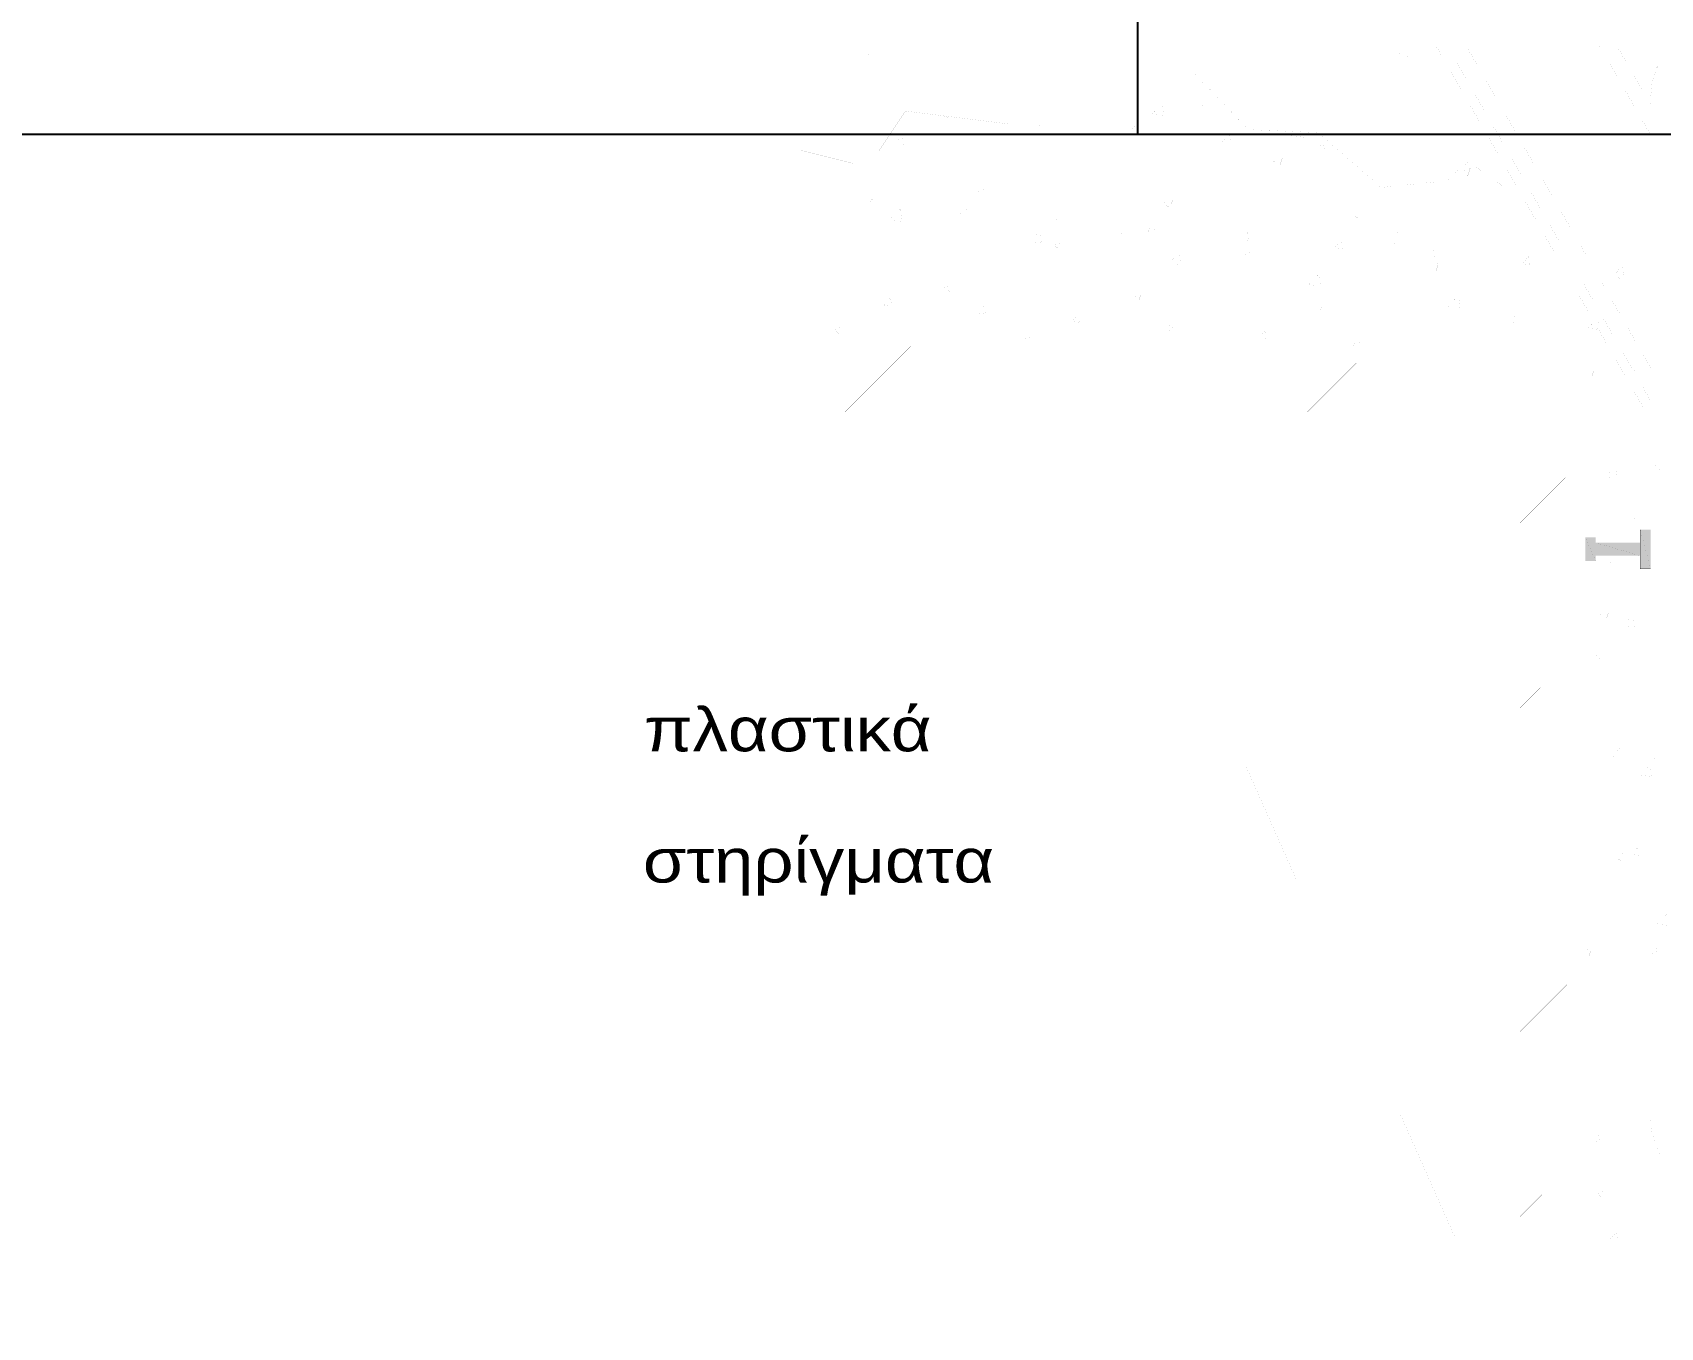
# Model space of a CAD drawing. Header units: millimetres. Extents: x -2171 to 1563, y -1758 to -1505.
# Drawn here: x 1354.48 to 1359.148, y -1608.856 to -1605.143 of the extents above; entities that cross this region are included whole.
import ezdxf

# ---------------------------------------------------------------- set-up
doc = ezdxf.new("R2010")
doc.units = ezdxf.units.MM
doc.linetypes.add('DOT', pattern=[0.025, 0, -0.025])
doc.layers.add('Tablet', color=7, linetype='Continuous', true_color=0x0180ff)
doc.styles.add('S2Arl419_b_1151_161', font='arial.ttf', dxfattribs={"width": 1.15091, "height": 0.041893})

msp = doc.modelspace()

# ---------------------------------------------------------------- hatches: boundary and pattern name
at = {"layer": 'Tablet'}
for points in [[(1358.9622, -1606.6585), (1358.9322, -1606.591), (1358.9322, -1606.6585)], [(1358.9622, -1606.591), (1358.9322, -1606.591), (1358.9622, -1606.6585)], [(1359.0897, -1606.6435), (1358.9622, -1606.606), (1358.9622, -1606.6435)], [(1359.0897, -1606.606), (1358.9622, -1606.606), (1359.0897, -1606.6435)], [(1359.1197, -1606.681), (1359.0897, -1606.5685), (1359.0897, -1606.681)], [(1359.1197, -1606.5685), (1359.0897, -1606.5685), (1359.1197, -1606.681)]]:
    msp.add_hatch(color=1, dxfattribs=at).paths.add_polyline_path(points)

# ---------------------------------------------------------------- linework, layer by layer
at = {"color": 3}
for p, q in [((1357.6494, -1605.4347), (1357.6494, -1591.656)), ((1340.2843, -1605.4347), (1374.2145, -1605.4347))]:
    msp.add_line(p, q, dxfattribs=at)
at = {"layer": 'Tablet', "color": 150, "linetype": 'DOT'}
msp.add_lwpolyline([(1356.6822, -1606.456, 0.000075, 0.000075, 0), (1356.6822, -1604.6935, 0.000075, 0.000075, 0)], format="xyseb", dxfattribs=at)
at = {"layer": 'Tablet', "color": 1}
for points in [[(1359.177, -1605.181, 0.00006, 0.00006, 0), (1356.6822, -1605.181, 0.00006, 0.00006, 0), (1356.6822, -1605.106, 0.00006, 0.00006, 0), (1359.3447, -1605.106, 0.00006, 0.00006, 0)], [(1356.6822, -1606.231, 0.00006, 0.00006, 0), (1358.9322, -1606.231, 0.00006, 0.00006, 0), (1358.9322, -1606.0435, 0.00006, 0.00006, 0), (1356.6822, -1606.0435, 0.00006, 0.00006, 0)], [(1358.7447, -1608.6685, 0.00006, 0.00006, 0), (1358.7447, -1606.231, 0.00006, 0.00006, 0), (1358.9322, -1606.231, 0.00006, 0.00006, 0), (1358.9322, -1608.6685, 0.00006, 0.00006, 0)], [(1358.9622, -1606.6585, 0.000075, 0.000075, 0), (1358.9322, -1606.591, 0.000075, 0.000075, 0), (1358.9322, -1606.6585, 0.000075, 0.000075, 0)], [(1359.0897, -1606.6435, 0.000075, 0.000075, 0), (1358.9622, -1606.606, 0.000075, 0.000075, 0), (1358.9622, -1606.6435, 0.000075, 0.000075, 0)], [(1359.1197, -1606.681, 0.000075, 0.000075, 0), (1359.0897, -1606.5685, 0.000075, 0.000075, 0), (1359.0897, -1606.681, 0.000075, 0.000075, 0)], [(1358.7447, -1608.6685, 0.00006, 0.00006, 0), (1358.7447, -1608.856, 0.00006, 0.00006, 0), (1360.9947, -1608.856, 0.00006, 0.00006, 0), (1360.9947, -1608.6685, 0.00006, 0.00006, 0)]]:
    msp.add_lwpolyline(points, format="xyseb", close=True, dxfattribs=at)
at = {"layer": 'Tablet', "color": 7}
for points in [[(1356.8443, -1605.2255, 0.0000045, 0.0000045, 0), (1356.8448, -1605.2211, 0.0000045, 0.0000045, 0), (1356.846, -1605.2168, 0.0000045, 0.0000045, 0), (1356.8481, -1605.213, 0.0000045, 0.0000045, 0), (1356.8509, -1605.2095, 0.0000045, 0.0000045, 0), (1356.8543, -1605.2067, 0.0000045, 0.0000045, 0), (1356.8582, -1605.2047, 0.0000045, 0.0000045, 0), (1356.8624, -1605.2034, 0.0000045, 0.0000045, 0), (1356.8668, -1605.203, 0.0000045, 0.0000045, 0), (1356.8712, -1605.2034, 0.0000045, 0.0000045, 0), (1356.8754, -1605.2047, 0.0000045, 0.0000045, 0), (1356.8793, -1605.2067, 0.0000045, 0.0000045, 0), (1356.8827, -1605.2095, 0.0000045, 0.0000045, 0), (1356.8855, -1605.213, 0.0000045, 0.0000045, 0), (1356.8876, -1605.2168, 0.0000045, 0.0000045, 0), (1356.8889, -1605.2211, 0.0000045, 0.0000045, 0), (1356.8893, -1605.2255, 0.0000045, 0.0000045, 0), (1356.8889, -1605.2298, 0.0000045, 0.0000045, 0), (1356.8876, -1605.2341, 0.0000045, 0.0000045, 0), (1356.8855, -1605.238, 0.0000045, 0.0000045, 0), (1356.8827, -1605.2414, 0.0000045, 0.0000045, 0), (1356.8793, -1605.2442, 0.0000045, 0.0000045, 0), (1356.8754, -1605.2462, 0.0000045, 0.0000045, 0), (1356.8712, -1605.2475, 0.0000045, 0.0000045, 0), (1356.8668, -1605.248, 0.0000045, 0.0000045, 0), (1356.8624, -1605.2475, 0.0000045, 0.0000045, 0), (1356.8582, -1605.2462, 0.0000045, 0.0000045, 0), (1356.8543, -1605.2442, 0.0000045, 0.0000045, 0), (1356.8509, -1605.2414, 0.0000045, 0.0000045, 0), (1356.8481, -1605.238, 0.0000045, 0.0000045, 0), (1356.846, -1605.2341, 0.0000045, 0.0000045, 0), (1356.8448, -1605.2298, 0.0000045, 0.0000045, 0), (1356.8443, -1605.2255, 0.0000045, 0.0000045, 0)], [(1357.5943, -1605.2255, 0.0000045, 0.0000045, 0), (1357.5948, -1605.2211, 0.0000045, 0.0000045, 0), (1357.596, -1605.2168, 0.0000045, 0.0000045, 0), (1357.5981, -1605.213, 0.0000045, 0.0000045, 0), (1357.6009, -1605.2095, 0.0000045, 0.0000045, 0), (1357.6043, -1605.2067, 0.0000045, 0.0000045, 0), (1357.6082, -1605.2047, 0.0000045, 0.0000045, 0), (1357.6124, -1605.2034, 0.0000045, 0.0000045, 0), (1357.6168, -1605.203, 0.0000045, 0.0000045, 0), (1357.6212, -1605.2034, 0.0000045, 0.0000045, 0), (1357.6254, -1605.2047, 0.0000045, 0.0000045, 0), (1357.6293, -1605.2067, 0.0000045, 0.0000045, 0), (1357.6327, -1605.2095, 0.0000045, 0.0000045, 0), (1357.6355, -1605.213, 0.0000045, 0.0000045, 0), (1357.6376, -1605.2168, 0.0000045, 0.0000045, 0), (1357.6389, -1605.2211, 0.0000045, 0.0000045, 0), (1357.6393, -1605.2255, 0.0000045, 0.0000045, 0), (1357.6389, -1605.2298, 0.0000045, 0.0000045, 0), (1357.6376, -1605.2341, 0.0000045, 0.0000045, 0), (1357.6355, -1605.238, 0.0000045, 0.0000045, 0), (1357.6327, -1605.2414, 0.0000045, 0.0000045, 0), (1357.6293, -1605.2442, 0.0000045, 0.0000045, 0), (1357.6254, -1605.2462, 0.0000045, 0.0000045, 0), (1357.6212, -1605.2475, 0.0000045, 0.0000045, 0), (1357.6168, -1605.248, 0.0000045, 0.0000045, 0), (1357.6124, -1605.2475, 0.0000045, 0.0000045, 0), (1357.6082, -1605.2462, 0.0000045, 0.0000045, 0), (1357.6043, -1605.2442, 0.0000045, 0.0000045, 0), (1357.6009, -1605.2414, 0.0000045, 0.0000045, 0), (1357.5981, -1605.238, 0.0000045, 0.0000045, 0), (1357.596, -1605.2341, 0.0000045, 0.0000045, 0), (1357.5948, -1605.2298, 0.0000045, 0.0000045, 0), (1357.5943, -1605.2255, 0.0000045, 0.0000045, 0)], [(1358.3818, -1605.2255, 0.0000045, 0.0000045, 0), (1358.3823, -1605.2211, 0.0000045, 0.0000045, 0), (1358.3835, -1605.2168, 0.0000045, 0.0000045, 0), (1358.3856, -1605.213, 0.0000045, 0.0000045, 0), (1358.3884, -1605.2095, 0.0000045, 0.0000045, 0), (1358.3918, -1605.2067, 0.0000045, 0.0000045, 0), (1358.3957, -1605.2047, 0.0000045, 0.0000045, 0), (1358.3999, -1605.2034, 0.0000045, 0.0000045, 0), (1358.4043, -1605.203, 0.0000045, 0.0000045, 0), (1358.4087, -1605.2034, 0.0000045, 0.0000045, 0), (1358.4129, -1605.2047, 0.0000045, 0.0000045, 0), (1358.4168, -1605.2067, 0.0000045, 0.0000045, 0), (1358.4202, -1605.2095, 0.0000045, 0.0000045, 0), (1358.423, -1605.213, 0.0000045, 0.0000045, 0), (1358.4251, -1605.2168, 0.0000045, 0.0000045, 0), (1358.4264, -1605.2211, 0.0000045, 0.0000045, 0), (1358.4268, -1605.2255, 0.0000045, 0.0000045, 0), (1358.4264, -1605.2298, 0.0000045, 0.0000045, 0), (1358.4251, -1605.2341, 0.0000045, 0.0000045, 0), (1358.423, -1605.238, 0.0000045, 0.0000045, 0), (1358.4202, -1605.2414, 0.0000045, 0.0000045, 0), (1358.4168, -1605.2442, 0.0000045, 0.0000045, 0), (1358.4129, -1605.2462, 0.0000045, 0.0000045, 0), (1358.4087, -1605.2475, 0.0000045, 0.0000045, 0), (1358.4043, -1605.248, 0.0000045, 0.0000045, 0), (1358.3999, -1605.2475, 0.0000045, 0.0000045, 0), (1358.3957, -1605.2462, 0.0000045, 0.0000045, 0), (1358.3918, -1605.2442, 0.0000045, 0.0000045, 0), (1358.3884, -1605.2414, 0.0000045, 0.0000045, 0), (1358.3856, -1605.238, 0.0000045, 0.0000045, 0), (1358.3835, -1605.2341, 0.0000045, 0.0000045, 0), (1358.3823, -1605.2298, 0.0000045, 0.0000045, 0), (1358.3818, -1605.2255, 0.0000045, 0.0000045, 0)], [(1356.8443, -1605.7365, 0.0000045, 0.0000045, 0), (1356.8448, -1605.7409, 0.0000045, 0.0000045, 0), (1356.846, -1605.7451, 0.0000045, 0.0000045, 0), (1356.8481, -1605.749, 0.0000045, 0.0000045, 0), (1356.8509, -1605.7524, 0.0000045, 0.0000045, 0), (1356.8543, -1605.7552, 0.0000045, 0.0000045, 0), (1356.8582, -1605.7573, 0.0000045, 0.0000045, 0), (1356.8624, -1605.7586, 0.0000045, 0.0000045, 0), (1356.8668, -1605.759, 0.0000045, 0.0000045, 0), (1356.8712, -1605.7586, 0.0000045, 0.0000045, 0), (1356.8754, -1605.7573, 0.0000045, 0.0000045, 0), (1356.8793, -1605.7552, 0.0000045, 0.0000045, 0), (1356.8827, -1605.7524, 0.0000045, 0.0000045, 0), (1356.8855, -1605.749, 0.0000045, 0.0000045, 0), (1356.8876, -1605.7451, 0.0000045, 0.0000045, 0), (1356.8889, -1605.7409, 0.0000045, 0.0000045, 0), (1356.8893, -1605.7365, 0.0000045, 0.0000045, 0), (1356.8889, -1605.7321, 0.0000045, 0.0000045, 0), (1356.8876, -1605.7279, 0.0000045, 0.0000045, 0), (1356.8855, -1605.724, 0.0000045, 0.0000045, 0), (1356.8827, -1605.7206, 0.0000045, 0.0000045, 0), (1356.8793, -1605.7178, 0.0000045, 0.0000045, 0), (1356.8754, -1605.7157, 0.0000045, 0.0000045, 0), (1356.8712, -1605.7145, 0.0000045, 0.0000045, 0), (1356.8668, -1605.714, 0.0000045, 0.0000045, 0), (1356.8624, -1605.7145, 0.0000045, 0.0000045, 0), (1356.8582, -1605.7157, 0.0000045, 0.0000045, 0), (1356.8543, -1605.7178, 0.0000045, 0.0000045, 0), (1356.8509, -1605.7206, 0.0000045, 0.0000045, 0), (1356.8481, -1605.724, 0.0000045, 0.0000045, 0), (1356.846, -1605.7279, 0.0000045, 0.0000045, 0), (1356.8448, -1605.7321, 0.0000045, 0.0000045, 0), (1356.8443, -1605.7365, 0.0000045, 0.0000045, 0)], [(1357.5943, -1605.7365, 0.0000045, 0.0000045, 0), (1357.5948, -1605.7409, 0.0000045, 0.0000045, 0), (1357.596, -1605.7451, 0.0000045, 0.0000045, 0), (1357.5981, -1605.749, 0.0000045, 0.0000045, 0), (1357.6009, -1605.7524, 0.0000045, 0.0000045, 0), (1357.6043, -1605.7552, 0.0000045, 0.0000045, 0), (1357.6082, -1605.7573, 0.0000045, 0.0000045, 0), (1357.6124, -1605.7586, 0.0000045, 0.0000045, 0), (1357.6168, -1605.759, 0.0000045, 0.0000045, 0), (1357.6212, -1605.7586, 0.0000045, 0.0000045, 0), (1357.6254, -1605.7573, 0.0000045, 0.0000045, 0), (1357.6293, -1605.7552, 0.0000045, 0.0000045, 0), (1357.6327, -1605.7524, 0.0000045, 0.0000045, 0), (1357.6355, -1605.749, 0.0000045, 0.0000045, 0), (1357.6376, -1605.7451, 0.0000045, 0.0000045, 0), (1357.6389, -1605.7409, 0.0000045, 0.0000045, 0), (1357.6393, -1605.7365, 0.0000045, 0.0000045, 0), (1357.6389, -1605.7321, 0.0000045, 0.0000045, 0), (1357.6376, -1605.7279, 0.0000045, 0.0000045, 0), (1357.6355, -1605.724, 0.0000045, 0.0000045, 0), (1357.6327, -1605.7206, 0.0000045, 0.0000045, 0), (1357.6293, -1605.7178, 0.0000045, 0.0000045, 0), (1357.6254, -1605.7157, 0.0000045, 0.0000045, 0), (1357.6212, -1605.7145, 0.0000045, 0.0000045, 0), (1357.6168, -1605.714, 0.0000045, 0.0000045, 0), (1357.6124, -1605.7145, 0.0000045, 0.0000045, 0), (1357.6082, -1605.7157, 0.0000045, 0.0000045, 0), (1357.6043, -1605.7178, 0.0000045, 0.0000045, 0), (1357.6009, -1605.7206, 0.0000045, 0.0000045, 0), (1357.5981, -1605.724, 0.0000045, 0.0000045, 0), (1357.596, -1605.7279, 0.0000045, 0.0000045, 0), (1357.5948, -1605.7321, 0.0000045, 0.0000045, 0), (1357.5943, -1605.7365, 0.0000045, 0.0000045, 0)], [(1358.3818, -1605.7365, 0.0000045, 0.0000045, 0), (1358.3823, -1605.7409, 0.0000045, 0.0000045, 0), (1358.3835, -1605.7451, 0.0000045, 0.0000045, 0), (1358.3856, -1605.749, 0.0000045, 0.0000045, 0), (1358.3884, -1605.7524, 0.0000045, 0.0000045, 0), (1358.3918, -1605.7552, 0.0000045, 0.0000045, 0), (1358.3957, -1605.7573, 0.0000045, 0.0000045, 0), (1358.3999, -1605.7586, 0.0000045, 0.0000045, 0), (1358.4043, -1605.759, 0.0000045, 0.0000045, 0), (1358.4087, -1605.7586, 0.0000045, 0.0000045, 0), (1358.4129, -1605.7573, 0.0000045, 0.0000045, 0), (1358.4168, -1605.7552, 0.0000045, 0.0000045, 0), (1358.4202, -1605.7524, 0.0000045, 0.0000045, 0), (1358.423, -1605.749, 0.0000045, 0.0000045, 0), (1358.4251, -1605.7451, 0.0000045, 0.0000045, 0), (1358.4264, -1605.7409, 0.0000045, 0.0000045, 0), (1358.4268, -1605.7365, 0.0000045, 0.0000045, 0), (1358.4264, -1605.7321, 0.0000045, 0.0000045, 0), (1358.4251, -1605.7279, 0.0000045, 0.0000045, 0), (1358.423, -1605.724, 0.0000045, 0.0000045, 0), (1358.4202, -1605.7206, 0.0000045, 0.0000045, 0), (1358.4168, -1605.7178, 0.0000045, 0.0000045, 0), (1358.4129, -1605.7157, 0.0000045, 0.0000045, 0), (1358.4087, -1605.7145, 0.0000045, 0.0000045, 0), (1358.4043, -1605.714, 0.0000045, 0.0000045, 0), (1358.3999, -1605.7145, 0.0000045, 0.0000045, 0), (1358.3957, -1605.7157, 0.0000045, 0.0000045, 0), (1358.3918, -1605.7178, 0.0000045, 0.0000045, 0), (1358.3884, -1605.7206, 0.0000045, 0.0000045, 0), (1358.3856, -1605.724, 0.0000045, 0.0000045, 0), (1358.3835, -1605.7279, 0.0000045, 0.0000045, 0), (1358.3823, -1605.7321, 0.0000045, 0.0000045, 0), (1358.3818, -1605.7365, 0.0000045, 0.0000045, 0)], [(1359.0897, -1606.5685, 0.00006, 0.00006, 0), (1359.0897, -1606.606, 0.00006, 0.00006, 0), (1358.9622, -1606.606, 0.00006, 0.00006, 0), (1358.9622, -1606.591, 0.00006, 0.00006, 0), (1358.9322, -1606.591, 0.00006, 0.00006, 0), (1358.9322, -1606.6585, 0.00006, 0.00006, 0), (1358.9622, -1606.6585, 0.00006, 0.00006, 0), (1358.9622, -1606.6435, 0.00006, 0.00006, 0), (1359.0897, -1606.6435, 0.00006, 0.00006, 0), (1359.0897, -1606.681, 0.00006, 0.00006, 0), (1359.1197, -1606.681, 0.00006, 0.00006, 0), (1359.1197, -1606.5685, 0.00006, 0.00006, 0)]]:
    msp.add_lwpolyline(points, format="xyseb", close=True, dxfattribs=at)
for points in [[(1358.8479, -1605.781, 0.00006, 0.00006, 0), (1358.5041, -1605.181, 0.00006, 0.00006, 0)], [(1358.8799, -1605.781, 0.00006, 0.00006, 0), (1358.5361, -1605.181, 0.00006, 0.00006, 0)], [(1358.9343, -1605.781, 0.00006, 0.00006, 0), (1358.5905, -1605.181, 0.00006, 0.00006, 0)], [(1358.9732, -1605.181, 0.00006, 0.00006, 0), (1359.1197, -1605.4366, 0.00006, 0.00006, 0)], [(1359.0227, -1605.181, 0.00006, 0.00006, 0), (1359.1197, -1605.3502, 0.00006, 0.00006, 0)], [(1359.1521, -1605.2146, 0.00006, 0.00006, 0), (1359.1343, -1605.2512, 0.00006, 0.00006, 0), (1359.1234, -1605.2904, 0.00006, 0.00006, 0), (1359.1197, -1605.331, 0.00006, 0.00006, 0), (1359.1197, -1608.256, 0.00006, 0.00006, 0), (1359.1231, -1608.2951, 0.00006, 0.00006, 0), (1359.1333, -1608.3329, 0.00006, 0.00006, 0), (1359.1498, -1608.3685, 0.00006, 0.00006, 0)], [(1359.1197, -1605.781, 0.00006, 0.00006, 0), (1356.6822, -1605.781, 0.00006, 0.00006, 0)], [(1359.1197, -1605.856, 0.00006, 0.00006, 0), (1356.6822, -1605.856, 0.00006, 0.00006, 0)], [(1359.1197, -1606.2553, 0.00006, 0.00006, 0), (1358.8909, -1605.856, 0.00006, 0.00006, 0)], [(1359.1197, -1606.1995, 0.00006, 0.00006, 0), (1358.9229, -1605.856, 0.00006, 0.00006, 0)], [(1359.1197, -1606.1044, 0.00006, 0.00006, 0), (1358.9773, -1605.856, 0.00006, 0.00006, 0)], [(1359.0897, -1606.591, 0.00006, 0.00006, 0), (1358.9622, -1606.591, 0.00006, 0.00006, 0)], [(1359.0897, -1606.6585, 0.00006, 0.00006, 0), (1358.9622, -1606.6585, 0.00006, 0.00006, 0)]]:
    msp.add_lwpolyline(points, format="xyseb", dxfattribs=at)
at = {"layer": 'Tablet', "color": 8}
for points in [[(1359.3072, -1605.8185, 0.000045, 0.000045, 0), (1359.0822, -1605.7435, 0.000045, 0.000045, 0), (1359.0072, -1605.706, 0.000045, 0.000045, 0), (1358.9322, -1605.6685, 0.000045, 0.000045, 0), (1358.7072, -1605.5935, 0.000045, 0.000045, 0), (1358.5986, -1605.5125, 0.000045, 0.000045, 0), (1358.5334, -1605.5687, 0.000045, 0.000045, 0), (1358.3474, -1605.5876, 0.000045, 0.000045, 0), (1358.1657, -1605.4302, 0.000045, 0.000045, 0), (1357.9655, -1605.4217, 0.000045, 0.000045, 0), (1357.8072, -1605.256, 0.000045, 0.000045, 0), (1357.5072, -1605.2935, 0.000045, 0.000045, 0), (1357.4697, -1605.2935, 0.000045, 0.000045, 0), (1357.3947, -1605.3685, 0.000045, 0.000045, 0), (1357.2822, -1605.406, 0.000045, 0.000045, 0), (1356.9822, -1605.3685, 0.000045, 0.000045, 0), (1356.9072, -1605.481, 0.000045, 0.000045, 0), (1356.8322, -1605.5185, 0.000045, 0.000045, 0), (1356.6822, -1605.481, 0.000045, 0.000045, 0), (1356.6822, -1606.0435, 0.000045, 0.000045, 0), (1358.9322, -1606.0435, 0.000045, 0.000045, 0), (1358.9322, -1608.6685, 0.000045, 0.000045, 0), (1360.8072, -1608.6685, 0.000045, 0.000045, 0)], [(1357.7189, -1605.346, 0.000045, 0.000045, 0), (1357.6897, -1605.3764, 0.000045, 0.000045, 0)], [(1357.7189, -1605.346, 0.000045, 0.000045, 0), (1357.7231, -1605.3816, 0.000045, 0.000045, 0)], [(1357.1083, -1605.3864, 0.000045, 0.000045, 0), (1357.0859, -1605.3844, 0.000045, 0.000045, 0)], [(1357.3729, -1605.3864, 0.000045, 0.000045, 0), (1357.3549, -1605.4079, 0.000045, 0.000045, 0)], [(1357.3729, -1605.3864, 0.000045, 0.000045, 0), (1357.3773, -1605.4099, 0.000045, 0.000045, 0)], [(1357.7231, -1605.3816, 0.000045, 0.000045, 0), (1357.6897, -1605.3764, 0.000045, 0.000045, 0)], [(1357.8402, -1605.3508, 0.000045, 0.000045, 0), (1357.8139, -1605.3609, 0.000045, 0.000045, 0)], [(1357.8326, -1605.3735, 0.000045, 0.000045, 0), (1357.8139, -1605.3609, 0.000045, 0.000045, 0)], [(1357.8402, -1605.3508, 0.000045, 0.000045, 0), (1357.8326, -1605.3735, 0.000045, 0.000045, 0)], [(1356.9862, -1605.4417, 0.000045, 0.000045, 0), (1356.9599, -1605.4518, 0.000045, 0.000045, 0)], [(1356.9862, -1605.4417, 0.000045, 0.000045, 0), (1356.9786, -1605.4644, 0.000045, 0.000045, 0)], [(1357.3773, -1605.4099, 0.000045, 0.000045, 0), (1357.3549, -1605.4079, 0.000045, 0.000045, 0)], [(1357.6419, -1605.4099, 0.000045, 0.000045, 0), (1357.6238, -1605.4315, 0.000045, 0.000045, 0)], [(1357.6462, -1605.4334, 0.000045, 0.000045, 0), (1357.6238, -1605.4315, 0.000045, 0.000045, 0)], [(1357.6419, -1605.4099, 0.000045, 0.000045, 0), (1357.6463, -1605.4334, 0.000045, 0.000045, 0)], [(1357.9109, -1605.4334, 0.000045, 0.000045, 0), (1357.8928, -1605.455, 0.000045, 0.000045, 0)], [(1357.9109, -1605.4334, 0.000045, 0.000045, 0), (1357.9152, -1605.457, 0.000045, 0.000045, 0)], [(1358.1005, -1605.4274, 0.000045, 0.000045, 0), (1358.0899, -1605.4385, 0.000045, 0.000045, 0)], [(1358.1233, -1605.4436, 0.000045, 0.000045, 0), (1358.0899, -1605.4385, 0.000045, 0.000045, 0)], [(1358.1215, -1605.4283, 0.000045, 0.000045, 0), (1358.1233, -1605.4436, 0.000045, 0.000045, 0)], [(1356.9786, -1605.4644, 0.000045, 0.000045, 0), (1356.9599, -1605.4518, 0.000045, 0.000045, 0)], [(1357.5251, -1605.4718, 0.000045, 0.000045, 0), (1357.4989, -1605.4819, 0.000045, 0.000045, 0)], [(1357.5175, -1605.4944, 0.000045, 0.000045, 0), (1357.4989, -1605.4819, 0.000045, 0.000045, 0)], [(1357.5251, -1605.4718, 0.000045, 0.000045, 0), (1357.5175, -1605.4944, 0.000045, 0.000045, 0)], [(1357.9152, -1605.457, 0.000045, 0.000045, 0), (1357.8928, -1605.455, 0.000045, 0.000045, 0)], [(1358.1799, -1605.457, 0.000045, 0.000045, 0), (1358.1618, -1605.4785, 0.000045, 0.000045, 0)], [(1358.1842, -1605.4805, 0.000045, 0.000045, 0), (1358.1618, -1605.4785, 0.000045, 0.000045, 0)], [(1358.1799, -1605.457, 0.000045, 0.000045, 0), (1358.1842, -1605.4805, 0.000045, 0.000045, 0)], [(1358.064, -1605.5018, 0.000045, 0.000045, 0), (1358.0378, -1605.5119, 0.000045, 0.000045, 0)], [(1358.0564, -1605.5245, 0.000045, 0.000045, 0), (1358.0378, -1605.5119, 0.000045, 0.000045, 0)], [(1358.064, -1605.5018, 0.000045, 0.000045, 0), (1358.0564, -1605.5245, 0.000045, 0.000045, 0)], [(1358.603, -1605.5318, 0.000045, 0.000045, 0), (1358.5767, -1605.5419, 0.000045, 0.000045, 0)], [(1358.603, -1605.5318, 0.000045, 0.000045, 0), (1358.5954, -1605.5545, 0.000045, 0.000045, 0)], [(1358.5954, -1605.5545, 0.000045, 0.000045, 0), (1358.5767, -1605.5419, 0.000045, 0.000045, 0)], [(1356.887, -1605.6214, 0.000045, 0.000045, 0), (1356.8689, -1605.6429, 0.000045, 0.000045, 0)], [(1356.887, -1605.6214, 0.000045, 0.000045, 0), (1356.8914, -1605.6449, 0.000045, 0.000045, 0)], [(1357.21, -1605.5927, 0.000045, 0.000045, 0), (1357.1838, -1605.6028, 0.000045, 0.000045, 0)], [(1357.2024, -1605.6154, 0.000045, 0.000045, 0), (1357.1838, -1605.6028, 0.000045, 0.000045, 0)], [(1357.21, -1605.5927, 0.000045, 0.000045, 0), (1357.2024, -1605.6154, 0.000045, 0.000045, 0)], [(1357.749, -1605.6228, 0.000045, 0.000045, 0), (1357.7227, -1605.6328, 0.000045, 0.000045, 0)], [(1357.749, -1605.6228, 0.000045, 0.000045, 0), (1357.7414, -1605.6454, 0.000045, 0.000045, 0)], [(1356.8914, -1605.6449, 0.000045, 0.000045, 0), (1356.8689, -1605.6429, 0.000045, 0.000045, 0)], [(1356.9682, -1605.6492, 0.000045, 0.000045, 0), (1356.939, -1605.6796, 0.000045, 0.000045, 0)], [(1356.9682, -1605.6492, 0.000045, 0.000045, 0), (1356.9723, -1605.6848, 0.000045, 0.000045, 0)], [(1357.156, -1605.6449, 0.000045, 0.000045, 0), (1357.1379, -1605.6665, 0.000045, 0.000045, 0)], [(1357.1603, -1605.6684, 0.000045, 0.000045, 0), (1357.1379, -1605.6665, 0.000045, 0.000045, 0)], [(1357.156, -1605.6449, 0.000045, 0.000045, 0), (1357.1603, -1605.6684, 0.000045, 0.000045, 0)], [(1357.425, -1605.6685, 0.000045, 0.000045, 0), (1357.4069, -1605.69, 0.000045, 0.000045, 0)], [(1357.425, -1605.6685, 0.000045, 0.000045, 0), (1357.4293, -1605.692, 0.000045, 0.000045, 0)], [(1357.7414, -1605.6454, 0.000045, 0.000045, 0), (1357.7227, -1605.6328, 0.000045, 0.000045, 0)], [(1358.2879, -1605.6528, 0.000045, 0.000045, 0), (1358.2616, -1605.6629, 0.000045, 0.000045, 0)], [(1358.2803, -1605.6755, 0.000045, 0.000045, 0), (1358.2616, -1605.6629, 0.000045, 0.000045, 0)], [(1358.2879, -1605.6528, 0.000045, 0.000045, 0), (1358.2803, -1605.6755, 0.000045, 0.000045, 0)], [(1356.8949, -1605.7137, 0.000045, 0.000045, 0), (1356.8687, -1605.7238, 0.000045, 0.000045, 0)], [(1356.895, -1605.7137, 0.000045, 0.000045, 0), (1356.8874, -1605.7363, 0.000045, 0.000045, 0)], [(1356.9723, -1605.6848, 0.000045, 0.000045, 0), (1356.939, -1605.6796, 0.000045, 0.000045, 0)], [(1357.3684, -1605.7112, 0.000045, 0.000045, 0), (1357.3392, -1605.7417, 0.000045, 0.000045, 0)], [(1357.3684, -1605.7112, 0.000045, 0.000045, 0), (1357.3726, -1605.7469, 0.000045, 0.000045, 0)], [(1357.4293, -1605.692, 0.000045, 0.000045, 0), (1357.4069, -1605.69, 0.000045, 0.000045, 0)], [(1357.6939, -1605.692, 0.000045, 0.000045, 0), (1357.6759, -1605.7135, 0.000045, 0.000045, 0)], [(1357.6983, -1605.7155, 0.000045, 0.000045, 0), (1357.6759, -1605.7135, 0.000045, 0.000045, 0)], [(1357.694, -1605.692, 0.000045, 0.000045, 0), (1357.6983, -1605.7155, 0.000045, 0.000045, 0)], [(1357.9629, -1605.7155, 0.000045, 0.000045, 0), (1357.9448, -1605.7371, 0.000045, 0.000045, 0)], [(1357.9629, -1605.7155, 0.000045, 0.000045, 0), (1357.9673, -1605.739, 0.000045, 0.000045, 0)], [(1358.8268, -1605.6828, 0.000045, 0.000045, 0), (1358.8005, -1605.6929, 0.000045, 0.000045, 0)], [(1358.8192, -1605.7055, 0.000045, 0.000045, 0), (1358.8005, -1605.6929, 0.000045, 0.000045, 0)], [(1358.8268, -1605.6828, 0.000045, 0.000045, 0), (1358.8192, -1605.7055, 0.000045, 0.000045, 0)], [(1356.8873, -1605.7363, 0.000045, 0.000045, 0), (1356.8687, -1605.7238, 0.000045, 0.000045, 0)], [(1357.3726, -1605.7469, 0.000045, 0.000045, 0), (1357.3392, -1605.7417, 0.000045, 0.000045, 0)], [(1357.4339, -1605.7437, 0.000045, 0.000045, 0), (1357.4076, -1605.7538, 0.000045, 0.000045, 0)], [(1357.4263, -1605.7664, 0.000045, 0.000045, 0), (1357.4076, -1605.7538, 0.000045, 0.000045, 0)], [(1357.4339, -1605.7437, 0.000045, 0.000045, 0), (1357.4263, -1605.7664, 0.000045, 0.000045, 0)], [(1357.9673, -1605.739, 0.000045, 0.000045, 0), (1357.9448, -1605.7371, 0.000045, 0.000045, 0)], [(1358.2319, -1605.7391, 0.000045, 0.000045, 0), (1358.2138, -1605.7606, 0.000045, 0.000045, 0)], [(1358.2362, -1605.7626, 0.000045, 0.000045, 0), (1358.2138, -1605.7606, 0.000045, 0.000045, 0)], [(1358.2319, -1605.7391, 0.000045, 0.000045, 0), (1358.2362, -1605.7626, 0.000045, 0.000045, 0)], [(1358.5009, -1605.7626, 0.000045, 0.000045, 0), (1358.4828, -1605.7841, 0.000045, 0.000045, 0)], [(1358.5009, -1605.7626, 0.000045, 0.000045, 0), (1358.5052, -1605.7861, 0.000045, 0.000045, 0)], [(1357.7686, -1605.7733, 0.000045, 0.000045, 0), (1357.7394, -1605.8038, 0.000045, 0.000045, 0)], [(1357.7728, -1605.8089, 0.000045, 0.000045, 0), (1357.7394, -1605.8038, 0.000045, 0.000045, 0)], [(1357.7686, -1605.7733, 0.000045, 0.000045, 0), (1357.7728, -1605.8089, 0.000045, 0.000045, 0)], [(1357.9728, -1605.7737, 0.000045, 0.000045, 0), (1357.9465, -1605.7838, 0.000045, 0.000045, 0)], [(1357.9652, -1605.7964, 0.000045, 0.000045, 0), (1357.9465, -1605.7838, 0.000045, 0.000045, 0)], [(1357.9728, -1605.7737, 0.000045, 0.000045, 0), (1357.9652, -1605.7964, 0.000045, 0.000045, 0)], [(1358.5052, -1605.7861, 0.000045, 0.000045, 0), (1358.4828, -1605.7841, 0.000045, 0.000045, 0)], [(1358.5117, -1605.8038, 0.000045, 0.000045, 0), (1358.4855, -1605.8139, 0.000045, 0.000045, 0)], [(1358.5041, -1605.8264, 0.000045, 0.000045, 0), (1358.4855, -1605.8139, 0.000045, 0.000045, 0)], [(1358.5117, -1605.8038, 0.000045, 0.000045, 0), (1358.5041, -1605.8264, 0.000045, 0.000045, 0)], [(1358.7698, -1605.7861, 0.000045, 0.000045, 0), (1358.7518, -1605.8077, 0.000045, 0.000045, 0)], [(1358.7742, -1605.8096, 0.000045, 0.000045, 0), (1358.7518, -1605.8077, 0.000045, 0.000045, 0)], [(1358.7698, -1605.7861, 0.000045, 0.000045, 0), (1358.7742, -1605.8096, 0.000045, 0.000045, 0)], [(1359.0388, -1605.8096, 0.000045, 0.000045, 0), (1359.0207, -1605.8312, 0.000045, 0.000045, 0)], [(1359.0388, -1605.8097, 0.000045, 0.000045, 0), (1359.0432, -1605.8332, 0.000045, 0.000045, 0)], [(1358.1688, -1605.8354, 0.000045, 0.000045, 0), (1358.1396, -1605.8658, 0.000045, 0.000045, 0)], [(1358.1688, -1605.8354, 0.000045, 0.000045, 0), (1358.173, -1605.871, 0.000045, 0.000045, 0)], [(1359.0431, -1605.8332, 0.000045, 0.000045, 0), (1359.0207, -1605.8312, 0.000045, 0.000045, 0)], [(1359.0506, -1605.8338, 0.000045, 0.000045, 0), (1359.0244, -1605.8439, 0.000045, 0.000045, 0)], [(1359.043, -1605.8565, 0.000045, 0.000045, 0), (1359.0244, -1605.8439, 0.000045, 0.000045, 0)], [(1359.0506, -1605.8338, 0.000045, 0.000045, 0), (1359.043, -1605.8565, 0.000045, 0.000045, 0)], [(1356.9391, -1605.9035, 0.000045, 0.000045, 0), (1356.921, -1605.925, 0.000045, 0.000045, 0)], [(1356.9391, -1605.9035, 0.000045, 0.000045, 0), (1356.9434, -1605.927, 0.000045, 0.000045, 0)], [(1357.1188, -1605.8647, 0.000045, 0.000045, 0), (1357.0925, -1605.8747, 0.000045, 0.000045, 0)], [(1357.1112, -1605.8873, 0.000045, 0.000045, 0), (1357.0925, -1605.8747, 0.000045, 0.000045, 0)], [(1357.1188, -1605.8647, 0.000045, 0.000045, 0), (1357.1112, -1605.8873, 0.000045, 0.000045, 0)], [(1357.6577, -1605.8947, 0.000045, 0.000045, 0), (1357.6315, -1605.9048, 0.000045, 0.000045, 0)], [(1357.6501, -1605.9174, 0.000045, 0.000045, 0), (1357.6315, -1605.9048, 0.000045, 0.000045, 0)], [(1357.6577, -1605.8947, 0.000045, 0.000045, 0), (1357.6501, -1605.9174, 0.000045, 0.000045, 0)], [(1358.173, -1605.871, 0.000045, 0.000045, 0), (1358.1396, -1605.8658, 0.000045, 0.000045, 0)], [(1358.5691, -1605.8975, 0.000045, 0.000045, 0), (1358.5398, -1605.9279, 0.000045, 0.000045, 0)], [(1358.5691, -1605.8975, 0.000045, 0.000045, 0), (1358.5732, -1605.9331, 0.000045, 0.000045, 0)], [(1356.9434, -1605.927, 0.000045, 0.000045, 0), (1356.921, -1605.925, 0.000045, 0.000045, 0)], [(1357.208, -1605.927, 0.000045, 0.000045, 0), (1357.19, -1605.9485, 0.000045, 0.000045, 0)], [(1357.2124, -1605.9505, 0.000045, 0.000045, 0), (1357.19, -1605.9485, 0.000045, 0.000045, 0)], [(1357.208, -1605.927, 0.000045, 0.000045, 0), (1357.2124, -1605.9505, 0.000045, 0.000045, 0)], [(1357.477, -1605.9505, 0.000045, 0.000045, 0), (1357.4589, -1605.9721, 0.000045, 0.000045, 0)], [(1357.477, -1605.9505, 0.000045, 0.000045, 0), (1357.4813, -1605.974, 0.000045, 0.000045, 0)], [(1358.1966, -1605.9247, 0.000045, 0.000045, 0), (1358.1704, -1605.9348, 0.000045, 0.000045, 0)], [(1358.189, -1605.9474, 0.000045, 0.000045, 0), (1358.1704, -1605.9348, 0.000045, 0.000045, 0)], [(1358.1966, -1605.9247, 0.000045, 0.000045, 0), (1358.189, -1605.9474, 0.000045, 0.000045, 0)], [(1358.5732, -1605.9331, 0.000045, 0.000045, 0), (1358.5398, -1605.9279, 0.000045, 0.000045, 0)], [(1358.7356, -1605.9548, 0.000045, 0.000045, 0), (1358.7093, -1605.9648, 0.000045, 0.000045, 0)], [(1358.7356, -1605.9548, 0.000045, 0.000045, 0), (1358.728, -1605.9774, 0.000045, 0.000045, 0)], [(1356.8037, -1605.9856, 0.000045, 0.000045, 0), (1356.7774, -1605.9957, 0.000045, 0.000045, 0)], [(1356.7961, -1606.0083, 0.000045, 0.000045, 0), (1356.7774, -1605.9957, 0.000045, 0.000045, 0)], [(1356.8037, -1605.9856, 0.000045, 0.000045, 0), (1356.7961, -1606.0083, 0.000045, 0.000045, 0)], [(1357.4813, -1605.974, 0.000045, 0.000045, 0), (1357.4589, -1605.9721, 0.000045, 0.000045, 0)], [(1357.746, -1605.9741, 0.000045, 0.000045, 0), (1357.7279, -1605.9956, 0.000045, 0.000045, 0)], [(1357.7503, -1605.9976, 0.000045, 0.000045, 0), (1357.7279, -1605.9956, 0.000045, 0.000045, 0)], [(1357.746, -1605.9741, 0.000045, 0.000045, 0), (1357.7503, -1605.9976, 0.000045, 0.000045, 0)], [(1358.0149, -1605.9976, 0.000045, 0.000045, 0), (1357.9969, -1606.0191, 0.000045, 0.000045, 0)], [(1358.015, -1605.9976, 0.000045, 0.000045, 0), (1358.0193, -1606.0211, 0.000045, 0.000045, 0)], [(1358.728, -1605.9774, 0.000045, 0.000045, 0), (1358.7093, -1605.9648, 0.000045, 0.000045, 0)], [(1358.9693, -1605.9595, 0.000045, 0.000045, 0), (1358.9401, -1605.99, 0.000045, 0.000045, 0)], [(1358.9734, -1605.9951, 0.000045, 0.000045, 0), (1358.9401, -1605.99, 0.000045, 0.000045, 0)], [(1358.9693, -1605.9595, 0.000045, 0.000045, 0), (1358.9734, -1605.9951, 0.000045, 0.000045, 0)], [(1357.3426, -1606.0156, 0.000045, 0.000045, 0), (1357.3164, -1606.0257, 0.000045, 0.000045, 0)], [(1357.335, -1606.0383, 0.000045, 0.000045, 0), (1357.3164, -1606.0257, 0.000045, 0.000045, 0)], [(1357.3426, -1606.0156, 0.000045, 0.000045, 0), (1357.335, -1606.0383, 0.000045, 0.000045, 0)], [(1358.0193, -1606.0211, 0.000045, 0.000045, 0), (1357.9969, -1606.0191, 0.000045, 0.000045, 0)], [(1358.2839, -1606.0211, 0.000045, 0.000045, 0), (1358.2658, -1606.0427, 0.000045, 0.000045, 0)], [(1358.2752, -1606.0435, 0.000045, 0.000045, 0), (1358.2658, -1606.0427, 0.000045, 0.000045, 0)], [(1358.2839, -1606.0211, 0.000045, 0.000045, 0), (1358.2881, -1606.0435, 0.000045, 0.000045, 0)], [(1359.0908, -1606.0917, 0.000045, 0.000045, 0), (1359.0728, -1606.1133, 0.000045, 0.000045, 0)], [(1359.0908, -1606.0917, 0.000045, 0.000045, 0), (1359.0952, -1606.1152, 0.000045, 0.000045, 0)], [(1358.9594, -1606.1057, 0.000045, 0.000045, 0), (1358.9331, -1606.1158, 0.000045, 0.000045, 0)], [(1358.9518, -1606.1284, 0.000045, 0.000045, 0), (1358.9331, -1606.1158, 0.000045, 0.000045, 0)], [(1358.9594, -1606.1057, 0.000045, 0.000045, 0), (1358.9518, -1606.1284, 0.000045, 0.000045, 0)], [(1359.0952, -1606.1152, 0.000045, 0.000045, 0), (1359.0728, -1606.1133, 0.000045, 0.000045, 0)], [(1359.1429, -1606.3738, 0.000045, 0.000045, 0), (1359.1248, -1606.3953, 0.000045, 0.000045, 0)], [(1359.1429, -1606.3738, 0.000045, 0.000045, 0), (1359.1472, -1606.3973, 0.000045, 0.000045, 0)], [(1359.019, -1606.3869, 0.000045, 0.000045, 0), (1358.9898, -1606.4173, 0.000045, 0.000045, 0)], [(1359.0231, -1606.4225, 0.000045, 0.000045, 0), (1358.9898, -1606.4173, 0.000045, 0.000045, 0)], [(1359.019, -1606.3869, 0.000045, 0.000045, 0), (1359.0231, -1606.4225, 0.000045, 0.000045, 0)], [(1359.1472, -1606.3973, 0.000045, 0.000045, 0), (1359.1248, -1606.3953, 0.000045, 0.000045, 0)], [(1359.092, -1606.5287, 0.000045, 0.000045, 0), (1359.0657, -1606.5387, 0.000045, 0.000045, 0)], [(1359.0844, -1606.5513, 0.000045, 0.000045, 0), (1359.0657, -1606.5387, 0.000045, 0.000045, 0)], [(1359.092, -1606.5287, 0.000045, 0.000045, 0), (1359.0844, -1606.5513, 0.000045, 0.000045, 0)], [(1359.0008, -1606.8006, 0.000045, 0.000045, 0), (1358.9745, -1606.8107, 0.000045, 0.000045, 0)], [(1358.9931, -1606.8232, 0.000045, 0.000045, 0), (1358.9745, -1606.8107, 0.000045, 0.000045, 0)], [(1359.0008, -1606.8006, 0.000045, 0.000045, 0), (1358.9932, -1606.8232, 0.000045, 0.000045, 0)], [(1359.0687, -1606.8143, 0.000045, 0.000045, 0), (1359.0395, -1606.8447, 0.000045, 0.000045, 0)], [(1359.0687, -1606.8143, 0.000045, 0.000045, 0), (1359.0729, -1606.8499, 0.000045, 0.000045, 0)], [(1359.0728, -1606.8499, 0.000045, 0.000045, 0), (1359.0395, -1606.8447, 0.000045, 0.000045, 0)], [(1358.978, -1606.9144, 0.000045, 0.000045, 0), (1358.9599, -1606.9359, 0.000045, 0.000045, 0)], [(1358.978, -1606.9144, 0.000045, 0.000045, 0), (1358.9823, -1606.9379, 0.000045, 0.000045, 0)], [(1358.9823, -1606.9379, 0.000045, 0.000045, 0), (1358.9599, -1606.9359, 0.000045, 0.000045, 0)], [(1359.03, -1607.1965, 0.000045, 0.000045, 0), (1359.0119, -1607.218, 0.000045, 0.000045, 0)], [(1359.03, -1607.1965, 0.000045, 0.000045, 0), (1359.0343, -1607.22, 0.000045, 0.000045, 0)], [(1359.0343, -1607.22, 0.000045, 0.000045, 0), (1359.0119, -1607.218, 0.000045, 0.000045, 0)], [(1359.1184, -1607.2416, 0.000045, 0.000045, 0), (1359.0892, -1607.2721, 0.000045, 0.000045, 0)], [(1359.1333, -1607.2235, 0.000045, 0.000045, 0), (1359.1071, -1607.2336, 0.000045, 0.000045, 0)], [(1359.1257, -1607.2462, 0.000045, 0.000045, 0), (1359.1071, -1607.2336, 0.000045, 0.000045, 0)], [(1359.1184, -1607.2416, 0.000045, 0.000045, 0), (1359.1226, -1607.2772, 0.000045, 0.000045, 0)], [(1359.1334, -1607.2235, 0.000045, 0.000045, 0), (1359.1258, -1607.2462, 0.000045, 0.000045, 0)], [(1359.1226, -1607.2772, 0.000045, 0.000045, 0), (1359.0892, -1607.2721, 0.000045, 0.000045, 0)], [(1359.0421, -1607.4954, 0.000045, 0.000045, 0), (1359.0158, -1607.5055, 0.000045, 0.000045, 0)], [(1359.0421, -1607.4954, 0.000045, 0.000045, 0), (1359.0345, -1607.5181, 0.000045, 0.000045, 0)], [(1359.082, -1607.4785, 0.000045, 0.000045, 0), (1359.0639, -1607.5001, 0.000045, 0.000045, 0)], [(1359.082, -1607.4786, 0.000045, 0.000045, 0), (1359.0864, -1607.5021, 0.000045, 0.000045, 0)], [(1359.0345, -1607.5181, 0.000045, 0.000045, 0), (1359.0158, -1607.5055, 0.000045, 0.000045, 0)], [(1359.0864, -1607.5021, 0.000045, 0.000045, 0), (1359.0639, -1607.5001, 0.000045, 0.000045, 0)], [(1359.1681, -1607.669, 0.000045, 0.000045, 0), (1359.1389, -1607.6994, 0.000045, 0.000045, 0)], [(1359.1723, -1607.7046, 0.000045, 0.000045, 0), (1359.1389, -1607.6994, 0.000045, 0.000045, 0)], [(1358.9509, -1607.7674, 0.000045, 0.000045, 0), (1358.9322, -1607.7745, 0.000045, 0.000045, 0)], [(1358.9509, -1607.7674, 0.000045, 0.000045, 0), (1358.9433, -1607.79, 0.000045, 0.000045, 0)], [(1359.1341, -1607.7606, 0.000045, 0.000045, 0), (1359.116, -1607.7822, 0.000045, 0.000045, 0)], [(1359.1341, -1607.7606, 0.000045, 0.000045, 0), (1359.1384, -1607.7841, 0.000045, 0.000045, 0)], [(1358.9433, -1607.79, 0.000045, 0.000045, 0), (1358.9322, -1607.7825, 0.000045, 0.000045, 0)], [(1359.1384, -1607.7841, 0.000045, 0.000045, 0), (1359.116, -1607.7822, 0.000045, 0.000045, 0)], [(1359.0835, -1608.1903, 0.000045, 0.000045, 0), (1359.0572, -1608.2004, 0.000045, 0.000045, 0)], [(1359.0835, -1608.1903, 0.000045, 0.000045, 0), (1359.0759, -1608.2129, 0.000045, 0.000045, 0)], [(1359.0759, -1608.2129, 0.000045, 0.000045, 0), (1359.0572, -1608.2004, 0.000045, 0.000045, 0)], [(1358.9691, -1608.3012, 0.000045, 0.000045, 0), (1358.9511, -1608.3228, 0.000045, 0.000045, 0)], [(1358.9735, -1608.3247, 0.000045, 0.000045, 0), (1358.9511, -1608.3228, 0.000045, 0.000045, 0)], [(1358.9692, -1608.3012, 0.000045, 0.000045, 0), (1358.9735, -1608.3247, 0.000045, 0.000045, 0)], [(1358.9922, -1608.4622, 0.000045, 0.000045, 0), (1358.966, -1608.4723, 0.000045, 0.000045, 0)], [(1358.9846, -1608.4849, 0.000045, 0.000045, 0), (1358.966, -1608.4723, 0.000045, 0.000045, 0)], [(1358.9922, -1608.4622, 0.000045, 0.000045, 0), (1358.9846, -1608.4849, 0.000045, 0.000045, 0)], [(1359.0212, -1608.5833, 0.000045, 0.000045, 0), (1359.0031, -1608.6049, 0.000045, 0.000045, 0)], [(1359.0255, -1608.6068, 0.000045, 0.000045, 0), (1359.0031, -1608.6049, 0.000045, 0.000045, 0)], [(1359.0212, -1608.5833, 0.000045, 0.000045, 0), (1359.0255, -1608.6068, 0.000045, 0.000045, 0)]]:
    msp.add_lwpolyline(points, format="xyseb", dxfattribs=at)
at = {"layer": 'Tablet', "color": 9}
for points in [[(1356.7322, -1606.0435, 0.000045, 0.000045, 0), (1356.6822, -1606.0935, 0.000045, 0.000045, 0)], [(1356.8647, -1606.0435, 0.000045, 0.000045, 0), (1356.6822, -1606.226, 0.000045, 0.000045, 0)], [(1356.9973, -1606.0435, 0.000045, 0.000045, 0), (1356.8098, -1606.231, 0.000045, 0.000045, 0)], [(1357.1299, -1606.0435, 0.000045, 0.000045, 0), (1356.9424, -1606.231, 0.000045, 0.000045, 0)], [(1357.2625, -1606.0435, 0.000045, 0.000045, 0), (1357.075, -1606.231, 0.000045, 0.000045, 0)], [(1357.3951, -1606.0435, 0.000045, 0.000045, 0), (1357.2076, -1606.231, 0.000045, 0.000045, 0)], [(1357.5276, -1606.0435, 0.000045, 0.000045, 0), (1357.3401, -1606.231, 0.000045, 0.000045, 0)], [(1357.6602, -1606.0435, 0.000045, 0.000045, 0), (1357.4727, -1606.231, 0.000045, 0.000045, 0)], [(1357.7928, -1606.0435, 0.000045, 0.000045, 0), (1357.6053, -1606.231, 0.000045, 0.000045, 0)], [(1357.9254, -1606.0435, 0.000045, 0.000045, 0), (1357.7379, -1606.231, 0.000045, 0.000045, 0)], [(1358.058, -1606.0435, 0.000045, 0.000045, 0), (1357.8705, -1606.231, 0.000045, 0.000045, 0)], [(1358.1906, -1606.0435, 0.000045, 0.000045, 0), (1358.0031, -1606.231, 0.000045, 0.000045, 0)], [(1358.3231, -1606.0435, 0.000045, 0.000045, 0), (1358.1356, -1606.231, 0.000045, 0.000045, 0)], [(1358.4557, -1606.0435, 0.000045, 0.000045, 0), (1358.2682, -1606.231, 0.000045, 0.000045, 0)], [(1358.5883, -1606.0435, 0.000045, 0.000045, 0), (1358.4008, -1606.231, 0.000045, 0.000045, 0)], [(1358.7209, -1606.0435, 0.000045, 0.000045, 0), (1358.5334, -1606.231, 0.000045, 0.000045, 0)], [(1358.8535, -1606.0435, 0.000045, 0.000045, 0), (1358.666, -1606.231, 0.000045, 0.000045, 0)], [(1358.9322, -1606.0974, 0.000045, 0.000045, 0), (1358.7986, -1606.231, 0.000045, 0.000045, 0)], [(1358.7986, -1606.231, 0.000045, 0.000045, 0), (1358.7447, -1606.2849, 0.000045, 0.000045, 0)], [(1358.9311, -1606.231, 0.000045, 0.000045, 0), (1358.7447, -1606.4174, 0.000045, 0.000045, 0)], [(1358.9322, -1606.3625, 0.000045, 0.000045, 0), (1358.7447, -1606.55, 0.000045, 0.000045, 0)], [(1358.9322, -1606.4951, 0.000045, 0.000045, 0), (1358.7447, -1606.6826, 0.000045, 0.000045, 0)], [(1358.9322, -1606.6277, 0.000045, 0.000045, 0), (1358.7447, -1606.8152, 0.000045, 0.000045, 0)], [(1358.9322, -1606.7603, 0.000045, 0.000045, 0), (1358.7447, -1606.9478, 0.000045, 0.000045, 0)], [(1358.9322, -1606.8929, 0.000045, 0.000045, 0), (1358.7447, -1607.0804, 0.000045, 0.000045, 0)], [(1358.9322, -1607.0254, 0.000045, 0.000045, 0), (1358.7447, -1607.2129, 0.000045, 0.000045, 0)], [(1358.9322, -1607.158, 0.000045, 0.000045, 0), (1358.7447, -1607.3455, 0.000045, 0.000045, 0)], [(1358.9322, -1607.2906, 0.000045, 0.000045, 0), (1358.7447, -1607.4781, 0.000045, 0.000045, 0)], [(1358.9322, -1607.4232, 0.000045, 0.000045, 0), (1358.7447, -1607.6107, 0.000045, 0.000045, 0)], [(1358.9322, -1607.5558, 0.000045, 0.000045, 0), (1358.7447, -1607.7433, 0.000045, 0.000045, 0)], [(1358.9322, -1607.6883, 0.000045, 0.000045, 0), (1358.7447, -1607.8758, 0.000045, 0.000045, 0)], [(1358.9322, -1607.8209, 0.000045, 0.000045, 0), (1358.7447, -1608.0084, 0.000045, 0.000045, 0)], [(1358.9322, -1607.9535, 0.000045, 0.000045, 0), (1358.7447, -1608.141, 0.000045, 0.000045, 0)], [(1358.9322, -1608.0861, 0.000045, 0.000045, 0), (1358.7447, -1608.2736, 0.000045, 0.000045, 0)], [(1358.9322, -1608.2187, 0.000045, 0.000045, 0), (1358.7447, -1608.4062, 0.000045, 0.000045, 0)], [(1358.9322, -1608.3513, 0.000045, 0.000045, 0), (1358.7447, -1608.5388, 0.000045, 0.000045, 0)], [(1358.9322, -1608.4838, 0.000045, 0.000045, 0), (1358.7475, -1608.6685, 0.000045, 0.000045, 0)], [(1358.9322, -1608.6164, 0.000045, 0.000045, 0), (1358.8801, -1608.6685, 0.000045, 0.000045, 0)], [(1358.8801, -1608.6685, 0.000045, 0.000045, 0), (1358.7447, -1608.8039, 0.000045, 0.000045, 0)], [(1359.0127, -1608.6685, 0.000045, 0.000045, 0), (1358.8252, -1608.856, 0.000045, 0.000045, 0)], [(1359.1453, -1608.6685, 0.000045, 0.000045, 0), (1358.9578, -1608.856, 0.000045, 0.000045, 0)], [(1359.2779, -1608.6685, 0.000045, 0.000045, 0), (1359.0904, -1608.856, 0.000045, 0.000045, 0)]]:
    msp.add_lwpolyline(points, format="xyseb", dxfattribs=at)
at = {"layer": 'Tablet', "color": 1}
for points in [[(1358.9622, -1606.591, 0.000075, 0.000075, 0), (1358.9322, -1606.591, 0.000075, 0.000075, 0), (1358.9622, -1606.6585, 0.000075, 0.000075, 0)], [(1359.0897, -1606.606, 0.000075, 0.000075, 0), (1358.9622, -1606.606, 0.000075, 0.000075, 0), (1359.0897, -1606.6435, 0.000075, 0.000075, 0)], [(1359.1197, -1606.5685, 0.000075, 0.000075, 0), (1359.0897, -1606.5685, 0.000075, 0.000075, 0), (1359.1197, -1606.681, 0.000075, 0.000075, 0)]]:
    msp.add_lwpolyline(points, format="xyseb", dxfattribs=at)
at = {"layer": 'Tablet', "color": 86}
for points in [[(1357.9572, -1607.2435, 0.000045, 0.000045, 0), (1358.5572, -1606.6435, 0.000045, 0.000045, 0), (1358.9322, -1606.6435, 0.000045, 0.000045, 0)], [(1357.6947, -1607.2435, 0.000045, 0.000045, 0), (1357.9572, -1607.2435, 0.000045, 0.000045, 0), (1358.5572, -1608.5935, 0.000045, 0.000045, 0), (1359.3447, -1608.5935, 0.000045, 0.000045, 0)]]:
    msp.add_lwpolyline(points, format="xyseb", dxfattribs=at)
msp.add_lwpolyline([(1358.9884, -1606.6435, 0.00000375, 0.00000375, 0), (1358.9888, -1606.6398, 0.00000375, 0.00000375, 0), (1358.9899, -1606.6363, 0.00000375, 0.00000375, 0), (1358.9968, -1606.6279, 0.00000375, 0.00000375, 0), (1359, -1606.6262, 0.00000375, 0.00000375, 0), (1359.0035, -1606.6251, 0.00000375, 0.00000375, 0), (1359.0072, -1606.6247, 0.00000375, 0.00000375, 0), (1359.0108, -1606.6251, 0.00000375, 0.00000375, 0), (1359.0144, -1606.6262, 0.00000375, 0.00000375, 0), (1359.0228, -1606.6331, 0.00000375, 0.00000375, 0), (1359.0245, -1606.6363, 0.00000375, 0.00000375, 0), (1359.0256, -1606.6398, 0.00000375, 0.00000375, 0), (1359.0259, -1606.6435, 0.00000375, 0.00000375, 0), (1359.0256, -1606.6471, 0.00000375, 0.00000375, 0), (1359.0245, -1606.6507, 0.00000375, 0.00000375, 0), (1359.0176, -1606.6591, 0.00000375, 0.00000375, 0), (1359.0144, -1606.6608, 0.00000375, 0.00000375, 0), (1359.0108, -1606.6619, 0.00000375, 0.00000375, 0), (1359.0072, -1606.6622, 0.00000375, 0.00000375, 0), (1359.0035, -1606.6619, 0.00000375, 0.00000375, 0), (1359, -1606.6608, 0.00000375, 0.00000375, 0), (1358.9916, -1606.6539, 0.00000375, 0.00000375, 0), (1358.9899, -1606.6507, 0.00000375, 0.00000375, 0), (1358.9888, -1606.6471, 0.00000375, 0.00000375, 0), (1358.9884, -1606.6435, 0.00000375, 0.00000375, 0)], format="xyseb", close=True, dxfattribs=at)

# ---------------------------------------------------------------- texts
at = {"color": 86, "style": 'S2Arl419_b_1151_161', "width": 1.15091}
for s, p in [('πλαστικά ', (1356.2332, -1607.2043)), ('στηρίγματα', (1356.2298, -1607.5804))]:
    msp.add_text(s, height=0.12568, dxfattribs=at).set_placement(p)

doc.saveas('drawing.dxf')
